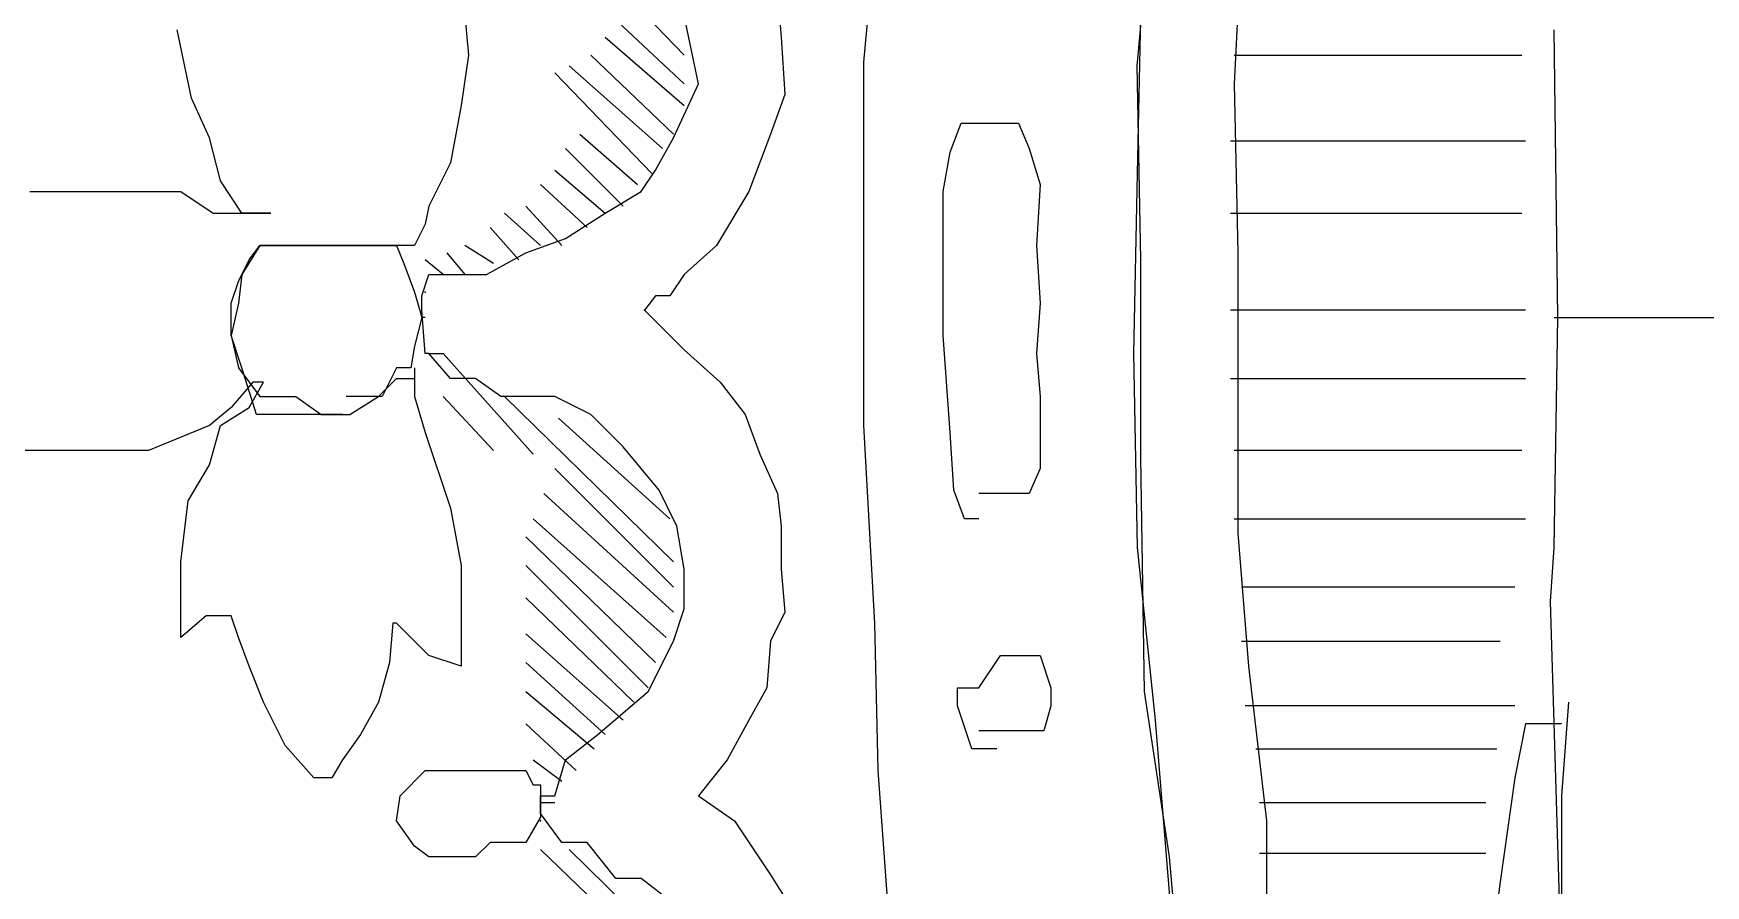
# Model space of a CAD drawing. Extents: x 729854 to 730444, y 4373781 to 4374808.
# Drawn here: x 729880.75 to 729885.401, y 4374640.6 to 4374642.97 of the extents above; entities that cross this region are included whole.
import ezdxf

# ---------------------------------------------------------------- set-up
doc = ezdxf.new("R2010")
doc.units = 0
doc.layers.get('0').update_dxf_attribs({"linetype": 'CONTINUOUS'})

msp = doc.modelspace()

# ---------------------------------------------------------------- linework, layer by layer
at = {"color": 0, "linetype": 'CONTINUOUS'}
for p, q in [((729883.82, 4374642.88), (729883.87, 4374643.41)), ((729883.82, 4374642.88), (729883.87, 4374643.41)), ((729883.06, 4374642.89), (729883.1, 4374643.33)), ((729883.06, 4374642.89), (729883.1, 4374643.33)), ((729884.11, 4374643.23), (729884.09, 4374642.83)), ((729884.11, 4374643.23), (729884.09, 4374642.83)), ((729882.27, 4374643.21), (729882.56, 4374642.91)), ((729882.27, 4374643.21), (729882.56, 4374642.91)), ((729882.56, 4374642.83), (729882.24, 4374643.13)), ((729882.56, 4374642.83), (729882.24, 4374643.13)), ((729882.82, 4374643.08), (729882.83, 4374642.96)), ((729882.82, 4374643.08), (729882.83, 4374642.96)), ((729883.83, 4374643.06), (729883.82, 4374642.58)), ((729883.83, 4374643.06), (729883.82, 4374642.58)), ((729881.19, 4374642.79), (729881.15, 4374642.98)), ((729881.19, 4374642.79), (729881.15, 4374642.98)), ((729881.95, 4374643.02), (729881.96, 4374642.91)), ((729881.95, 4374643.02), (729881.96, 4374642.91)), ((729882.6, 4374642.83), (729882.56, 4374643.02)), ((729882.6, 4374642.83), (729882.56, 4374643.02)), ((729884.99, 4374642.18), (729884.98, 4374642.98)), ((729884.99, 4374642.18), (729884.98, 4374642.98)), ((729882.34, 4374642.96), (729882.56, 4374642.77)), ((729882.34, 4374642.96), (729882.56, 4374642.77)), ((729882.83, 4374642.96), (729882.84, 4374642.8)), ((729882.83, 4374642.96), (729882.84, 4374642.8)), ((729881.96, 4374642.91), (729881.94, 4374642.77)), ((729881.96, 4374642.91), (729881.94, 4374642.77)), ((729882.53, 4374642.69), (729882.3, 4374642.91)), ((729882.53, 4374642.69), (729882.3, 4374642.91)), ((729883.06, 4374642.38), (729883.06, 4374642.89)), ((729883.06, 4374642.38), (729883.06, 4374642.89)), ((729884.09, 4374642.91), (729884.4, 4374642.91)), ((729884.09, 4374642.91), (729884.4, 4374642.91)), ((729884.4, 4374642.91), (729884.62, 4374642.91)), ((729884.4, 4374642.91), (729884.62, 4374642.91)), ((729884.62, 4374642.91), (729884.89, 4374642.91)), ((729884.62, 4374642.91), (729884.89, 4374642.91)), ((729882.47, 4374642.58), (729882.2, 4374642.86)), ((729882.47, 4374642.58), (729882.2, 4374642.86)), ((729882.24, 4374642.88), (729882.5, 4374642.65)), ((729882.24, 4374642.88), (729882.5, 4374642.65)), ((729883.83, 4374642.34), (729883.82, 4374642.88)), ((729883.83, 4374642.34), (729883.82, 4374642.88)), ((729882.53, 4374642.68), (729882.6, 4374642.83)), ((729882.53, 4374642.68), (729882.6, 4374642.83)), ((729882.84, 4374642.8), (729882.8, 4374642.69)), ((729882.84, 4374642.8), (729882.8, 4374642.69)), ((729884.09, 4374642.83), (729884.1, 4374642.36)), ((729884.09, 4374642.83), (729884.1, 4374642.36)), ((729881.24, 4374642.68), (729881.19, 4374642.79)), ((729881.24, 4374642.68), (729881.19, 4374642.79)), ((729881.94, 4374642.77), (729881.91, 4374642.61)), ((729881.94, 4374642.77), (729881.91, 4374642.61)), ((729883.3, 4374642.64), (729883.33, 4374642.72)), ((729883.3, 4374642.64), (729883.33, 4374642.72)), ((729883.33, 4374642.72), (729883.37, 4374642.72)), ((729883.33, 4374642.72), (729883.37, 4374642.72)), ((729883.37, 4374642.72), (729883.43, 4374642.72)), ((729883.37, 4374642.72), (729883.43, 4374642.72)), ((729883.43, 4374642.72), (729883.49, 4374642.72)), ((729883.43, 4374642.72), (729883.49, 4374642.72)), ((729883.49, 4374642.72), (729883.52, 4374642.65)), ((729883.49, 4374642.72), (729883.52, 4374642.65)), ((729881.27, 4374642.56), (729881.24, 4374642.68)), ((729881.27, 4374642.56), (729881.24, 4374642.68)), ((729882.27, 4374642.69), (729882.43, 4374642.55)), ((729882.27, 4374642.69), (729882.43, 4374642.55)), ((729882.48, 4374642.59), (729882.53, 4374642.68)), ((729882.48, 4374642.59), (729882.53, 4374642.68)), ((729882.8, 4374642.69), (729882.74, 4374642.53)), ((729882.8, 4374642.69), (729882.74, 4374642.53)), ((729884.28, 4374642.67), (729884.08, 4374642.67)), ((729884.28, 4374642.67), (729884.08, 4374642.67)), ((729884.61, 4374642.67), (729884.28, 4374642.67)), ((729884.61, 4374642.67), (729884.28, 4374642.67)), ((729884.9, 4374642.67), (729884.61, 4374642.67)), ((729884.9, 4374642.67), (729884.61, 4374642.67)), ((729881.91, 4374642.61), (729881.85, 4374642.49)), ((729881.91, 4374642.61), (729881.85, 4374642.49)), ((729882.39, 4374642.49), (729882.23, 4374642.65)), ((729882.39, 4374642.49), (729882.23, 4374642.65)), ((729883.28, 4374642.53), (729883.3, 4374642.64)), ((729883.28, 4374642.53), (729883.3, 4374642.64)), ((729883.52, 4374642.65), (729883.55, 4374642.55)), ((729883.52, 4374642.65), (729883.55, 4374642.55)), ((729881.33, 4374642.47), (729881.27, 4374642.56)), ((729881.33, 4374642.47), (729881.27, 4374642.56)), ((729882.2, 4374642.59), (729882.34, 4374642.47)), ((729882.2, 4374642.59), (729882.34, 4374642.47)), ((729882.44, 4374642.53), (729882.48, 4374642.59)), ((729882.44, 4374642.53), (729882.48, 4374642.59)), ((729883.82, 4374642.58), (729883.81, 4374642.08)), ((729883.82, 4374642.58), (729883.81, 4374642.08)), ((729880.74, 4374642.53), (729880.85, 4374642.53)), ((729880.74, 4374642.53), (729880.85, 4374642.53)), ((729880.85, 4374642.53), (729880.95, 4374642.53)), ((729880.85, 4374642.53), (729880.95, 4374642.53)), ((729880.95, 4374642.53), (729881.16, 4374642.53)), ((729880.95, 4374642.53), (729881.16, 4374642.53)), ((729881.16, 4374642.53), (729881.25, 4374642.47)), ((729881.16, 4374642.53), (729881.25, 4374642.47)), ((729882.29, 4374642.43), (729882.16, 4374642.55)), ((729882.29, 4374642.43), (729882.16, 4374642.55)), ((729882.34, 4374642.47), (729882.44, 4374642.53)), ((729882.34, 4374642.47), (729882.44, 4374642.53)), ((729882.74, 4374642.53), (729882.65, 4374642.38)), ((729882.74, 4374642.53), (729882.65, 4374642.38)), ((729883.28, 4374642.38), (729883.28, 4374642.53)), ((729883.28, 4374642.38), (729883.28, 4374642.53)), ((729883.55, 4374642.55), (729883.54, 4374642.38)), ((729883.55, 4374642.55), (729883.54, 4374642.38)), ((729881.25, 4374642.47), (729881.32, 4374642.47)), ((729881.25, 4374642.47), (729881.32, 4374642.47)), ((729881.32, 4374642.47), (729881.38, 4374642.47)), ((729881.32, 4374642.47), (729881.38, 4374642.47)), ((729881.4, 4374642.47), (729881.33, 4374642.47)), ((729881.4, 4374642.47), (729881.33, 4374642.47)), ((729881.38, 4374642.47), (729881.41, 4374642.47)), ((729881.38, 4374642.47), (729881.41, 4374642.47)), ((729881.41, 4374642.47), (729881.4, 4374642.47)), ((729881.41, 4374642.47), (729881.4, 4374642.47)), ((729881.85, 4374642.49), (729881.84, 4374642.44)), ((729881.85, 4374642.49), (729881.84, 4374642.44)), ((729882.16, 4374642.38), (729882.06, 4374642.47)), ((729882.16, 4374642.38), (729882.06, 4374642.47)), ((729882.12, 4374642.49), (729882.22, 4374642.38)), ((729882.12, 4374642.49), (729882.22, 4374642.38)), ((729882.23, 4374642.4), (729882.34, 4374642.47)), ((729882.23, 4374642.4), (729882.34, 4374642.47)), ((729884.08, 4374642.47), (729884.4, 4374642.47)), ((729884.08, 4374642.47), (729884.4, 4374642.47)), ((729884.4, 4374642.47), (729884.67, 4374642.47)), ((729884.4, 4374642.47), (729884.67, 4374642.47)), ((729884.67, 4374642.47), (729884.89, 4374642.47)), ((729884.67, 4374642.47), (729884.89, 4374642.47)), ((729881.84, 4374642.44), (729881.81, 4374642.38)), ((729881.84, 4374642.44), (729881.81, 4374642.38)), ((729882.02, 4374642.43), (729882.1, 4374642.34)), ((729882.02, 4374642.43), (729882.1, 4374642.34)), ((729881.38, 4374642.38), (729881.33, 4374642.3)), ((729881.38, 4374642.38), (729881.33, 4374642.3)), ((729881.35, 4374642.34), (729881.38, 4374642.38)), ((729881.35, 4374642.34), (729881.38, 4374642.38)), ((729881.47, 4374642.38), (729881.38, 4374642.38)), ((729881.38, 4374642.38), (729881.44, 4374642.38)), ((729881.47, 4374642.38), (729881.38, 4374642.38)), ((729881.38, 4374642.38), (729881.44, 4374642.38)), ((729881.44, 4374642.38), (729881.5, 4374642.38)), ((729881.44, 4374642.38), (729881.5, 4374642.38)), ((729881.56, 4374642.38), (729881.47, 4374642.38)), ((729881.56, 4374642.38), (729881.47, 4374642.38)), ((729881.5, 4374642.38), (729881.58, 4374642.38)), ((729881.5, 4374642.38), (729881.58, 4374642.38)), ((729881.64, 4374642.38), (729881.56, 4374642.38)), ((729881.64, 4374642.38), (729881.56, 4374642.38)), ((729881.58, 4374642.38), (729881.66, 4374642.38)), ((729881.58, 4374642.38), (729881.66, 4374642.38)), ((729881.75, 4374642.38), (729881.64, 4374642.38)), ((729881.75, 4374642.38), (729881.64, 4374642.38)), ((729881.66, 4374642.38), (729881.76, 4374642.38)), ((729881.66, 4374642.38), (729881.76, 4374642.38)), ((729881.81, 4374642.38), (729881.75, 4374642.38)), ((729881.81, 4374642.38), (729881.75, 4374642.38)), ((729881.76, 4374642.38), (729881.78, 4374642.33)), ((729881.76, 4374642.38), (729881.78, 4374642.33)), ((729882.03, 4374642.33), (729881.95, 4374642.38)), ((729882.03, 4374642.33), (729881.95, 4374642.38)), ((729882.12, 4374642.36), (729882.23, 4374642.4)), ((729882.12, 4374642.36), (729882.23, 4374642.4)), ((729882.65, 4374642.38), (729882.56, 4374642.3)), ((729882.65, 4374642.38), (729882.56, 4374642.3)), ((729883.06, 4374641.88), (729883.06, 4374642.38)), ((729883.06, 4374641.88), (729883.06, 4374642.38)), ((729883.28, 4374642.13), (729883.28, 4374642.38)), ((729883.28, 4374642.13), (729883.28, 4374642.38)), ((729883.54, 4374642.38), (729883.55, 4374642.22)), ((729883.54, 4374642.38), (729883.55, 4374642.22)), ((729881.32, 4374642.28), (729881.35, 4374642.34)), ((729881.32, 4374642.28), (729881.35, 4374642.34)), ((729881.78, 4374642.33), (729881.81, 4374642.25)), ((729881.78, 4374642.33), (729881.81, 4374642.25)), ((729881.89, 4374642.3), (729881.84, 4374642.34)), ((729881.89, 4374642.3), (729881.84, 4374642.34)), ((729881.9, 4374642.36), (729881.95, 4374642.3)), ((729881.9, 4374642.36), (729881.95, 4374642.3)), ((729882.01, 4374642.3), (729882.12, 4374642.36)), ((729882.01, 4374642.3), (729882.12, 4374642.36)), ((729883.83, 4374641.79), (729883.83, 4374642.34)), ((729883.83, 4374641.79), (729883.83, 4374642.34)), ((729884.1, 4374642.36), (729884.1, 4374641.9)), ((729884.1, 4374642.36), (729884.1, 4374641.9)), ((729881.33, 4374642.3), (729881.32, 4374642.22)), ((729881.33, 4374642.3), (729881.32, 4374642.22)), ((729881.83, 4374642.24), (729881.85, 4374642.3)), ((729881.83, 4374642.24), (729881.85, 4374642.3)), ((729881.85, 4374642.3), (729881.89, 4374642.3)), ((729881.85, 4374642.3), (729881.89, 4374642.3)), ((729881.89, 4374642.3), (729882.01, 4374642.3)), ((729881.89, 4374642.3), (729882.01, 4374642.3)), ((729882.56, 4374642.3), (729882.52, 4374642.24)), ((729882.56, 4374642.3), (729882.52, 4374642.24)), ((729881.3, 4374642.22), (729881.32, 4374642.28)), ((729881.3, 4374642.22), (729881.32, 4374642.28)), ((729881.81, 4374642.25), (729881.83, 4374642.18)), ((729881.81, 4374642.25), (729881.83, 4374642.18)), ((729881.83, 4374642.2), (729881.83, 4374642.24)), ((729881.83, 4374642.2), (729881.83, 4374642.24)), ((729882.48, 4374642.24), (729882.45, 4374642.2)), ((729882.48, 4374642.24), (729882.45, 4374642.2)), ((729882.52, 4374642.24), (729882.48, 4374642.24)), ((729882.52, 4374642.24), (729882.48, 4374642.24)), ((729881.32, 4374642.22), (729881.3, 4374642.13)), ((729881.3, 4374642.13), (729881.3, 4374642.22)), ((729881.32, 4374642.22), (729881.3, 4374642.13)), ((729881.3, 4374642.13), (729881.3, 4374642.22)), ((729881.84, 4374642.08), (729881.83, 4374642.2)), ((729881.84, 4374642.08), (729881.83, 4374642.2)), ((729882.45, 4374642.2), (729882.56, 4374642.09)), ((729882.45, 4374642.2), (729882.56, 4374642.09)), ((729883.55, 4374642.22), (729883.54, 4374642.08)), ((729883.55, 4374642.22), (729883.54, 4374642.08)), ((729884.28, 4374642.2), (729884.08, 4374642.2)), ((729884.28, 4374642.2), (729884.08, 4374642.2)), ((729884.61, 4374642.2), (729884.28, 4374642.2)), ((729884.61, 4374642.2), (729884.28, 4374642.2)), ((729884.9, 4374642.2), (729884.61, 4374642.2)), ((729884.9, 4374642.2), (729884.61, 4374642.2)), ((729881.83, 4374642.18), (729881.81, 4374642.1)), ((729881.83, 4374642.18), (729881.81, 4374642.1)), ((729881.84, 4374642.18), (729881.83, 4374642.18)), ((729881.84, 4374642.18), (729881.83, 4374642.18)), ((729884.98, 4374641.54), (729884.99, 4374642.18)), ((729884.98, 4374642.18), (729885.45, 4374642.18)), ((729884.98, 4374641.54), (729884.99, 4374642.18)), ((729884.98, 4374642.18), (729885.45, 4374642.18)), ((729881.3, 4374642.13), (729881.32, 4374642.04)), ((729881.33, 4374642.04), (729881.3, 4374642.13)), ((729881.3, 4374642.13), (729881.32, 4374642.04)), ((729881.33, 4374642.04), (729881.3, 4374642.13)), ((729881.81, 4374642.1), (729881.8, 4374642.04)), ((729881.81, 4374642.1), (729881.8, 4374642.04)), ((729883.3, 4374641.86), (729883.28, 4374642.13)), ((729883.3, 4374641.86), (729883.28, 4374642.13)), ((729881.85, 4374642.08), (729881.84, 4374642.08)), ((729881.85, 4374642.08), (729881.84, 4374642.08)), ((729881.91, 4374642.01), (729881.85, 4374642.08)), ((729881.85, 4374642.08), (729881.89, 4374642.08)), ((729881.91, 4374642.01), (729881.85, 4374642.08)), ((729881.85, 4374642.08), (729881.89, 4374642.08)), ((729881.89, 4374642.08), (729882.14, 4374641.8)), ((729881.89, 4374642.08), (729882.14, 4374641.8)), ((729882.56, 4374642.09), (729882.66, 4374642)), ((729882.56, 4374642.09), (729882.66, 4374642)), ((729883.54, 4374642.08), (729883.55, 4374641.96)), ((729883.54, 4374642.08), (729883.55, 4374641.96)), ((729883.81, 4374642.08), (729883.82, 4374641.54)), ((729883.81, 4374642.08), (729883.82, 4374641.54)), ((729881.32, 4374642.04), (729881.38, 4374641.96)), ((729881.32, 4374642.04), (729881.38, 4374641.96)), ((729881.37, 4374641.91), (729881.33, 4374642.04)), ((729881.37, 4374641.91), (729881.33, 4374642.04)), ((729881.71, 4374641.96), (729881.76, 4374642.01)), ((729881.71, 4374641.96), (729881.76, 4374642.01)), ((729881.76, 4374642.04), (729881.72, 4374641.96)), ((729881.76, 4374642.04), (729881.72, 4374641.96)), ((729881.8, 4374642.04), (729881.76, 4374642.04)), ((729881.8, 4374642.04), (729881.76, 4374642.04)), ((729881.76, 4374642.01), (729881.81, 4374642.01)), ((729881.76, 4374642.01), (729881.81, 4374642.01)), ((729881.81, 4374642.04), (729881.81, 4374641.96)), ((729881.81, 4374642.04), (729881.81, 4374641.96)), ((729881.98, 4374642.01), (729881.91, 4374642.01)), ((729881.98, 4374642.01), (729881.91, 4374642.01)), ((729882.05, 4374641.96), (729881.98, 4374642.01)), ((729882.05, 4374641.96), (729881.98, 4374642.01)), ((729884.08, 4374642.01), (729884.41, 4374642.01)), ((729884.08, 4374642.01), (729884.41, 4374642.01)), ((729884.41, 4374642.01), (729884.67, 4374642.01)), ((729884.41, 4374642.01), (729884.67, 4374642.01)), ((729884.67, 4374642.01), (729884.82, 4374642.01)), ((729884.67, 4374642.01), (729884.82, 4374642.01)), ((729884.82, 4374642.01), (729884.9, 4374642.01)), ((729884.82, 4374642.01), (729884.9, 4374642.01)), ((729881.36, 4374642), (729881.3, 4374641.93)), ((729881.36, 4374642), (729881.3, 4374641.93)), ((729881.35, 4374641.93), (729881.39, 4374642)), ((729881.35, 4374641.93), (729881.39, 4374642)), ((729881.39, 4374642), (729881.36, 4374642)), ((729881.39, 4374642), (729881.36, 4374642)), ((729881.38, 4374641.96), (729881.48, 4374641.96)), ((729881.38, 4374641.96), (729881.48, 4374641.96)), ((729881.48, 4374641.96), (729881.55, 4374641.91)), ((729881.48, 4374641.96), (729881.55, 4374641.91)), ((729881.67, 4374641.96), (729881.62, 4374641.96)), ((729881.67, 4374641.96), (729881.62, 4374641.96)), ((729881.63, 4374641.91), (729881.71, 4374641.96)), ((729881.63, 4374641.91), (729881.71, 4374641.96)), ((729881.72, 4374641.96), (729881.67, 4374641.96)), ((729881.72, 4374641.96), (729881.67, 4374641.96)), ((729881.81, 4374641.96), (729881.84, 4374641.86)), ((729881.81, 4374641.96), (729881.84, 4374641.86)), ((729882.03, 4374641.81), (729881.89, 4374641.96)), ((729882.03, 4374641.81), (729881.89, 4374641.96)), ((729882.2, 4374641.96), (729882.05, 4374641.96)), ((729882.2, 4374641.96), (729882.05, 4374641.96)), ((729882.53, 4374641.5), (729882.06, 4374641.96)), ((729882.53, 4374641.5), (729882.06, 4374641.96)), ((729882.3, 4374641.91), (729882.2, 4374641.96)), ((729882.3, 4374641.91), (729882.2, 4374641.96)), ((729882.66, 4374642), (729882.73, 4374641.91)), ((729882.66, 4374642), (729882.73, 4374641.91)), ((729883.55, 4374641.96), (729883.55, 4374641.86)), ((729883.55, 4374641.96), (729883.55, 4374641.86)), ((729881.3, 4374641.93), (729881.24, 4374641.88)), ((729881.3, 4374641.93), (729881.24, 4374641.88)), ((729881.27, 4374641.88), (729881.35, 4374641.93)), ((729881.27, 4374641.88), (729881.35, 4374641.93)), ((729881.42, 4374641.91), (729881.37, 4374641.91)), ((729881.42, 4374641.91), (729881.37, 4374641.91)), ((729881.47, 4374641.91), (729881.42, 4374641.91)), ((729881.47, 4374641.91), (729881.42, 4374641.91)), ((729881.53, 4374641.91), (729881.47, 4374641.91)), ((729881.53, 4374641.91), (729881.47, 4374641.91)), ((729881.61, 4374641.91), (729881.53, 4374641.91)), ((729881.61, 4374641.91), (729881.53, 4374641.91)), ((729881.55, 4374641.91), (729881.63, 4374641.91)), ((729881.55, 4374641.91), (729881.63, 4374641.91)), ((729882.39, 4374641.82), (729882.3, 4374641.91)), ((729882.39, 4374641.82), (729882.3, 4374641.91)), ((729882.73, 4374641.91), (729882.77, 4374641.8)), ((729882.73, 4374641.91), (729882.77, 4374641.8)), ((729881.24, 4374641.88), (729881.07, 4374641.81)), ((729881.24, 4374641.88), (729881.07, 4374641.81)), ((729881.24, 4374641.77), (729881.27, 4374641.88)), ((729881.24, 4374641.77), (729881.27, 4374641.88)), ((729882.21, 4374641.9), (729882.52, 4374641.62)), ((729882.21, 4374641.9), (729882.52, 4374641.62)), ((729883.09, 4374641.33), (729883.06, 4374641.88)), ((729883.09, 4374641.33), (729883.06, 4374641.88)), ((729884.1, 4374641.9), (729884.1, 4374641.58)), ((729884.1, 4374641.9), (729884.1, 4374641.58)), ((729881.84, 4374641.86), (729881.91, 4374641.65)), ((729881.84, 4374641.86), (729881.91, 4374641.65)), ((729882.49, 4374641.7), (729882.39, 4374641.82)), ((729882.49, 4374641.7), (729882.39, 4374641.82)), ((729883.31, 4374641.7), (729883.3, 4374641.86)), ((729883.31, 4374641.7), (729883.3, 4374641.86)), ((729883.55, 4374641.86), (729883.55, 4374641.76)), ((729883.55, 4374641.86), (729883.55, 4374641.76)), ((729880.82, 4374641.81), (729880.71, 4374641.81)), ((729880.82, 4374641.81), (729880.71, 4374641.81)), ((729880.93, 4374641.81), (729880.82, 4374641.81)), ((729880.93, 4374641.81), (729880.82, 4374641.81)), ((729881.07, 4374641.81), (729880.93, 4374641.81)), ((729881.07, 4374641.81), (729880.93, 4374641.81)), ((729881.18, 4374641.67), (729881.24, 4374641.77)), ((729881.18, 4374641.67), (729881.24, 4374641.77)), ((729882.77, 4374641.8), (729882.82, 4374641.69)), ((729882.77, 4374641.8), (729882.82, 4374641.69)), ((729883.84, 4374641.14), (729883.83, 4374641.79)), ((729883.84, 4374641.14), (729883.83, 4374641.79)), ((729884.3, 4374641.81), (729884.09, 4374641.81)), ((729884.3, 4374641.81), (729884.09, 4374641.81)), ((729884.58, 4374641.81), (729884.3, 4374641.81)), ((729884.58, 4374641.81), (729884.3, 4374641.81)), ((729884.89, 4374641.81), (729884.58, 4374641.81)), ((729884.89, 4374641.81), (729884.58, 4374641.81)), ((729882.2, 4374641.76), (729882.53, 4374641.43)), ((729882.2, 4374641.76), (729882.53, 4374641.43)), ((729883.55, 4374641.76), (729883.52, 4374641.69)), ((729883.55, 4374641.76), (729883.52, 4374641.69)), ((729882.53, 4374641.36), (729882.17, 4374641.69)), ((729882.53, 4374641.36), (729882.17, 4374641.69)), ((729882.54, 4374641.6), (729882.49, 4374641.7)), ((729882.54, 4374641.6), (729882.49, 4374641.7)), ((729882.82, 4374641.69), (729882.83, 4374641.6)), ((729882.82, 4374641.69), (729882.83, 4374641.6)), ((729883.34, 4374641.62), (729883.31, 4374641.7)), ((729883.34, 4374641.62), (729883.31, 4374641.7)), ((729883.41, 4374641.69), (729883.38, 4374641.69)), ((729883.41, 4374641.69), (729883.38, 4374641.69)), ((729883.47, 4374641.69), (729883.41, 4374641.69)), ((729883.47, 4374641.69), (729883.41, 4374641.69)), ((729883.52, 4374641.69), (729883.47, 4374641.69)), ((729883.52, 4374641.69), (729883.47, 4374641.69)), ((729881.16, 4374641.5), (729881.18, 4374641.67)), ((729881.16, 4374641.5), (729881.18, 4374641.67)), ((729881.91, 4374641.65), (729881.94, 4374641.49)), ((729881.91, 4374641.65), (729881.94, 4374641.49)), ((729882.14, 4374641.62), (729882.51, 4374641.29)), ((729882.14, 4374641.62), (729882.51, 4374641.29)), ((729882.56, 4374641.48), (729882.54, 4374641.6)), ((729882.56, 4374641.48), (729882.54, 4374641.6)), ((729882.83, 4374641.6), (729882.83, 4374641.48)), ((729882.83, 4374641.6), (729882.83, 4374641.48)), ((729883.38, 4374641.62), (729883.34, 4374641.62)), ((729883.38, 4374641.62), (729883.34, 4374641.62)), ((729884.09, 4374641.62), (729884.43, 4374641.62)), ((729884.09, 4374641.62), (729884.43, 4374641.62)), ((729884.43, 4374641.62), (729884.68, 4374641.62)), ((729884.43, 4374641.62), (729884.68, 4374641.62)), ((729884.68, 4374641.62), (729884.9, 4374641.62)), ((729884.68, 4374641.62), (729884.9, 4374641.62)), ((729882.48, 4374641.22), (729882.12, 4374641.57)), ((729882.48, 4374641.22), (729882.12, 4374641.57)), ((729883.82, 4374641.54), (729883.87, 4374641.06)), ((729883.82, 4374641.54), (729883.87, 4374641.06)), ((729884.1, 4374641.58), (729884.13, 4374641.21)), ((729884.1, 4374641.58), (729884.13, 4374641.21)), ((729884.97, 4374641.39), (729884.98, 4374641.54)), ((729884.97, 4374641.39), (729884.98, 4374641.54)), ((729881.16, 4374641.4), (729881.16, 4374641.5)), ((729881.16, 4374641.4), (729881.16, 4374641.5)), ((729881.94, 4374641.49), (729881.94, 4374641.39)), ((729881.94, 4374641.49), (729881.94, 4374641.39)), ((729882.12, 4374641.49), (729882.46, 4374641.15)), ((729882.12, 4374641.49), (729882.46, 4374641.15)), ((729882.56, 4374641.37), (729882.56, 4374641.48)), ((729882.56, 4374641.37), (729882.56, 4374641.48)), ((729882.83, 4374641.48), (729882.84, 4374641.36)), ((729882.83, 4374641.48), (729882.84, 4374641.36)), ((729881.16, 4374641.29), (729881.16, 4374641.4)), ((729881.16, 4374641.29), (729881.16, 4374641.4)), ((729882.42, 4374641.11), (729882.12, 4374641.4)), ((729882.42, 4374641.11), (729882.12, 4374641.4)), ((729884.33, 4374641.43), (729884.11, 4374641.43)), ((729884.33, 4374641.43), (729884.11, 4374641.43)), ((729884.59, 4374641.43), (729884.33, 4374641.43)), ((729884.59, 4374641.43), (729884.33, 4374641.43)), ((729884.87, 4374641.43), (729884.59, 4374641.43)), ((729884.87, 4374641.43), (729884.59, 4374641.43)), ((729881.23, 4374641.35), (729881.16, 4374641.29)), ((729881.23, 4374641.35), (729881.16, 4374641.29)), ((729881.3, 4374641.35), (729881.23, 4374641.35)), ((729881.3, 4374641.35), (729881.23, 4374641.35)), ((729881.32, 4374641.29), (729881.3, 4374641.35)), ((729881.32, 4374641.29), (729881.3, 4374641.35)), ((729881.94, 4374641.39), (729881.94, 4374641.3)), ((729881.94, 4374641.39), (729881.94, 4374641.3)), ((729882.53, 4374641.28), (729882.56, 4374641.37)), ((729882.53, 4374641.28), (729882.56, 4374641.37)), ((729882.84, 4374641.36), (729882.8, 4374641.28)), ((729882.84, 4374641.36), (729882.8, 4374641.28)), ((729885, 4374640.39), (729884.97, 4374641.39)), ((729885, 4374640.39), (729884.97, 4374641.39)), ((729881.75, 4374641.33), (729881.74, 4374641.22)), ((729881.75, 4374641.33), (729881.74, 4374641.22)), ((729881.76, 4374641.33), (729881.75, 4374641.33)), ((729881.76, 4374641.33), (729881.75, 4374641.33)), ((729881.85, 4374641.24), (729881.76, 4374641.33)), ((729881.85, 4374641.24), (729881.76, 4374641.33)), ((729883.1, 4374640.92), (729883.09, 4374641.33)), ((729883.1, 4374640.92), (729883.09, 4374641.33)), ((729881.35, 4374641.21), (729881.32, 4374641.29)), ((729881.35, 4374641.21), (729881.32, 4374641.29)), ((729881.94, 4374641.3), (729881.94, 4374641.24)), ((729881.94, 4374641.3), (729881.94, 4374641.24)), ((729882.12, 4374641.3), (729882.39, 4374641.06)), ((729882.12, 4374641.3), (729882.39, 4374641.06)), ((729882.46, 4374641.14), (729882.53, 4374641.28)), ((729882.46, 4374641.14), (729882.53, 4374641.28)), ((729882.8, 4374641.28), (729882.79, 4374641.15)), ((729882.8, 4374641.28), (729882.79, 4374641.15)), ((729884.11, 4374641.28), (729884.46, 4374641.28)), ((729884.11, 4374641.28), (729884.46, 4374641.28)), ((729884.46, 4374641.28), (729884.69, 4374641.28)), ((729884.46, 4374641.28), (729884.69, 4374641.28)), ((729884.69, 4374641.28), (729884.83, 4374641.28)), ((729884.69, 4374641.28), (729884.83, 4374641.28)), ((729881.74, 4374641.22), (729881.71, 4374641.11)), ((729881.74, 4374641.22), (729881.71, 4374641.11)), ((729881.94, 4374641.21), (729881.85, 4374641.24)), ((729881.94, 4374641.21), (729881.85, 4374641.24)), ((729881.94, 4374641.24), (729881.94, 4374641.21)), ((729881.94, 4374641.24), (729881.94, 4374641.21)), ((729882.34, 4374641.02), (729882.12, 4374641.22)), ((729882.34, 4374641.02), (729882.12, 4374641.22)), ((729883.38, 4374641.15), (729883.44, 4374641.24)), ((729883.38, 4374641.15), (729883.44, 4374641.24)), ((729883.44, 4374641.24), (729883.51, 4374641.24)), ((729883.44, 4374641.24), (729883.51, 4374641.24)), ((729883.51, 4374641.24), (729883.55, 4374641.24)), ((729883.51, 4374641.24), (729883.55, 4374641.24)), ((729883.55, 4374641.24), (729883.58, 4374641.15)), ((729883.55, 4374641.24), (729883.58, 4374641.15)), ((729881.39, 4374641.11), (729881.35, 4374641.21)), ((729881.39, 4374641.11), (729881.35, 4374641.21)), ((729884.13, 4374641.21), (729884.18, 4374640.78)), ((729884.13, 4374641.21), (729884.18, 4374640.78)), ((729882.12, 4374641.14), (729882.31, 4374640.98)), ((729882.12, 4374641.14), (729882.31, 4374640.98)), ((729882.32, 4374641.02), (729882.46, 4374641.14)), ((729882.32, 4374641.02), (729882.46, 4374641.14)), ((729882.79, 4374641.15), (729882.74, 4374641.06)), ((729882.79, 4374641.15), (729882.74, 4374641.06)), ((729883.32, 4374641.1), (729883.32, 4374641.15)), ((729883.32, 4374641.15), (729883.35, 4374641.15)), ((729883.32, 4374641.1), (729883.32, 4374641.15)), ((729883.32, 4374641.15), (729883.35, 4374641.15)), ((729883.35, 4374641.15), (729883.38, 4374641.15)), ((729883.35, 4374641.15), (729883.38, 4374641.15)), ((729883.58, 4374641.15), (729883.58, 4374641.1)), ((729883.58, 4374641.15), (729883.58, 4374641.1)), ((729883.91, 4374640.68), (729883.84, 4374641.14)), ((729883.91, 4374640.68), (729883.84, 4374641.14)), ((729881.45, 4374640.99), (729881.39, 4374641.11)), ((729881.45, 4374640.99), (729881.39, 4374641.11)), ((729881.71, 4374641.11), (729881.66, 4374641.02)), ((729881.71, 4374641.11), (729881.66, 4374641.02)), ((729883.36, 4374640.98), (729883.32, 4374641.1)), ((729883.36, 4374640.98), (729883.32, 4374641.1)), ((729883.58, 4374641.1), (729883.56, 4374641.03)), ((729883.58, 4374641.1), (729883.56, 4374641.03)), ((729884.33, 4374641.1), (729884.12, 4374641.1)), ((729884.33, 4374641.1), (729884.12, 4374641.1)), ((729884.53, 4374641.1), (729884.33, 4374641.1)), ((729884.53, 4374641.1), (729884.33, 4374641.1)), ((729884.87, 4374641.1), (729884.53, 4374641.1)), ((729884.87, 4374641.1), (729884.53, 4374641.1)), ((729885.02, 4374641.11), (729885, 4374640.85)), ((729885.02, 4374641.11), (729885, 4374640.85)), ((729882.26, 4374640.92), (729882.12, 4374641.05)), ((729882.26, 4374640.92), (729882.12, 4374641.05)), ((729882.74, 4374641.06), (729882.68, 4374640.95)), ((729882.74, 4374641.06), (729882.68, 4374640.95)), ((729883.46, 4374641.03), (729883.38, 4374641.03)), ((729883.46, 4374641.03), (729883.38, 4374641.03)), ((729883.5, 4374641.03), (729883.46, 4374641.03)), ((729883.5, 4374641.03), (729883.46, 4374641.03)), ((729883.55, 4374641.03), (729883.5, 4374641.03)), ((729883.55, 4374641.03), (729883.5, 4374641.03)), ((729883.56, 4374641.03), (729883.55, 4374641.03)), ((729883.56, 4374641.03), (729883.55, 4374641.03)), ((729883.87, 4374641.06), (729883.91, 4374640.57)), ((729883.87, 4374641.06), (729883.91, 4374640.57)), ((729884.9, 4374641.05), (729884.87, 4374640.9)), ((729884.9, 4374641.05), (729884.87, 4374640.9)), ((729884.94, 4374641.05), (729884.9, 4374641.05)), ((729884.94, 4374641.05), (729884.9, 4374641.05)), ((729885, 4374641.05), (729884.94, 4374641.05)), ((729885, 4374641.05), (729884.94, 4374641.05)), ((729881.53, 4374640.9), (729881.45, 4374640.99)), ((729881.53, 4374640.9), (729881.45, 4374640.99)), ((729881.66, 4374641.02), (729881.61, 4374640.95)), ((729881.66, 4374641.02), (729881.61, 4374640.95)), ((729882.23, 4374640.95), (729882.32, 4374641.02)), ((729882.23, 4374640.95), (729882.32, 4374641.02)), ((729883.43, 4374640.98), (729883.36, 4374640.98)), ((729883.43, 4374640.98), (729883.36, 4374640.98)), ((729884.15, 4374640.98), (729884.45, 4374640.98)), ((729884.15, 4374640.98), (729884.45, 4374640.98)), ((729884.45, 4374640.98), (729884.62, 4374640.98)), ((729884.45, 4374640.98), (729884.62, 4374640.98)), ((729884.62, 4374640.98), (729884.82, 4374640.98)), ((729884.62, 4374640.98), (729884.82, 4374640.98)), ((729881.61, 4374640.95), (729881.58, 4374640.9)), ((729881.61, 4374640.95), (729881.58, 4374640.9)), ((729882.14, 4374640.95), (729882.22, 4374640.89)), ((729882.14, 4374640.95), (729882.22, 4374640.89)), ((729882.2, 4374640.85), (729882.23, 4374640.95)), ((729882.2, 4374640.85), (729882.23, 4374640.95)), ((729882.68, 4374640.95), (729882.64, 4374640.9)), ((729882.68, 4374640.95), (729882.64, 4374640.9)), ((729881.58, 4374640.9), (729881.53, 4374640.9)), ((729881.58, 4374640.9), (729881.53, 4374640.9)), ((729881.77, 4374640.85), (729881.84, 4374640.92)), ((729881.77, 4374640.85), (729881.84, 4374640.92)), ((729881.84, 4374640.92), (729881.93, 4374640.92)), ((729881.84, 4374640.92), (729881.93, 4374640.92)), ((729881.93, 4374640.92), (729881.98, 4374640.92)), ((729881.93, 4374640.92), (729881.98, 4374640.92)), ((729881.98, 4374640.92), (729882.05, 4374640.92)), ((729881.98, 4374640.92), (729882.05, 4374640.92)), ((729882.05, 4374640.92), (729882.12, 4374640.92)), ((729882.05, 4374640.92), (729882.12, 4374640.92)), ((729882.12, 4374640.92), (729882.14, 4374640.88)), ((729882.12, 4374640.92), (729882.14, 4374640.88)), ((729882.64, 4374640.9), (729882.6, 4374640.85)), ((729882.64, 4374640.9), (729882.6, 4374640.85)), ((729883.13, 4374640.5), (729883.1, 4374640.92)), ((729883.13, 4374640.5), (729883.1, 4374640.92)), ((729884.87, 4374640.9), (729884.83, 4374640.61)), ((729884.87, 4374640.9), (729884.83, 4374640.61)), ((729881.76, 4374640.78), (729881.77, 4374640.85)), ((729881.76, 4374640.78), (729881.77, 4374640.85)), ((729882.14, 4374640.88), (729882.16, 4374640.88)), ((729882.14, 4374640.88), (729882.16, 4374640.88)), ((729882.16, 4374640.88), (729882.16, 4374640.79)), ((729882.16, 4374640.88), (729882.16, 4374640.79)), ((729882.16, 4374640.8), (729882.16, 4374640.85)), ((729882.16, 4374640.85), (729882.2, 4374640.85)), ((729882.16, 4374640.8), (729882.16, 4374640.85)), ((729882.16, 4374640.85), (729882.2, 4374640.85)), ((729882.6, 4374640.85), (729882.7, 4374640.78)), ((729882.6, 4374640.85), (729882.7, 4374640.78)), ((729885, 4374640.85), (729885, 4374640.44)), ((729885, 4374640.85), (729885, 4374640.44)), ((729882.2, 4374640.83), (729882.16, 4374640.83)), ((729882.2, 4374640.83), (729882.16, 4374640.83)), ((729882.22, 4374640.72), (729882.16, 4374640.8)), ((729882.22, 4374640.72), (729882.16, 4374640.8)), ((729884.51, 4374640.83), (729884.16, 4374640.83)), ((729884.51, 4374640.83), (729884.16, 4374640.83)), ((729884.79, 4374640.83), (729884.51, 4374640.83)), ((729884.79, 4374640.83), (729884.51, 4374640.83)), ((729881.81, 4374640.71), (729881.76, 4374640.78)), ((729881.81, 4374640.71), (729881.76, 4374640.78)), ((729882.16, 4374640.79), (729882.12, 4374640.72)), ((729882.16, 4374640.79), (729882.12, 4374640.72)), ((729882.7, 4374640.78), (729882.8, 4374640.63)), ((729882.7, 4374640.78), (729882.8, 4374640.63)), ((729884.18, 4374640.78), (729884.18, 4374640.44)), ((729884.18, 4374640.78), (729884.18, 4374640.44)), ((729881.85, 4374640.68), (729881.81, 4374640.71)), ((729881.85, 4374640.68), (729881.81, 4374640.71)), ((729882.02, 4374640.72), (729881.98, 4374640.68)), ((729882.02, 4374640.72), (729881.98, 4374640.68)), ((729882.09, 4374640.72), (729882.02, 4374640.72)), ((729882.09, 4374640.72), (729882.02, 4374640.72)), ((729882.12, 4374640.72), (729882.09, 4374640.72)), ((729882.12, 4374640.72), (729882.09, 4374640.72)), ((729882.65, 4374640.23), (729882.16, 4374640.7)), ((729882.65, 4374640.23), (729882.16, 4374640.7)), ((729882.29, 4374640.72), (729882.22, 4374640.72)), ((729882.29, 4374640.72), (729882.22, 4374640.72)), ((729882.24, 4374640.7), (729882.66, 4374640.29)), ((729882.24, 4374640.7), (729882.66, 4374640.29)), ((729882.37, 4374640.62), (729882.29, 4374640.72)), ((729882.37, 4374640.62), (729882.29, 4374640.72)), ((729881.91, 4374640.68), (729881.85, 4374640.68)), ((729881.91, 4374640.68), (729881.85, 4374640.68)), ((729881.94, 4374640.68), (729881.91, 4374640.68)), ((729881.94, 4374640.68), (729881.91, 4374640.68)), ((729881.98, 4374640.68), (729881.94, 4374640.68)), ((729881.98, 4374640.68), (729881.94, 4374640.68)), ((729883.96, 4374640.11), (729883.91, 4374640.68)), ((729883.96, 4374640.11), (729883.91, 4374640.68)), ((729884.16, 4374640.69), (729884.47, 4374640.69)), ((729884.16, 4374640.69), (729884.47, 4374640.69)), ((729884.47, 4374640.69), (729884.79, 4374640.69)), ((729884.47, 4374640.69), (729884.79, 4374640.69)), ((729882.44, 4374640.62), (729882.37, 4374640.62)), ((729882.44, 4374640.62), (729882.37, 4374640.62)), ((729882.53, 4374640.55), (729882.44, 4374640.62)), ((729882.53, 4374640.55), (729882.44, 4374640.62)), ((729882.8, 4374640.63), (729882.85, 4374640.55)), ((729882.8, 4374640.63), (729882.85, 4374640.55)), ((729884.83, 4374640.61), (729884.78, 4374640.25)), ((729884.83, 4374640.61), (729884.78, 4374640.25))]:
    msp.add_line(p, q, dxfattribs=at)
for p in [(729881.84, 4374642.25), (729881.84, 4374642.25), (729882.45, 4374642.2), (729882.45, 4374642.2), (729882.16, 4374640.78), (729882.16, 4374640.78)]:
    msp.add_point(p, dxfattribs=at)

# ---------------------------------------------------------------- meshes
mesh = msp.add_polyface(dxfattribs=at)
corners = [(730162.5, 4373781), (729854.5, 4374807.5), (730444, 4373781), (730444, 4374807.5), (729854.5, 4373781)]
mesh.append_faces([[corners[k] for k in face] for face in [(0, 1, 4), (1, 0, 2, 3)]], dxfattribs={"vtx0": -1, "color": 0})
mesh = msp.add_polyface(dxfattribs=at)
corners = [(730145.58, 4374621), (730145.58, 4374801.5), (729864.5, 4374801.5), (729864.5, 4374621)]
mesh.append_faces([[corners[k] for k in face] for face in [(0, 1, 2, 3)]], dxfattribs={"color": 0})

doc.saveas('drawing.dxf')
